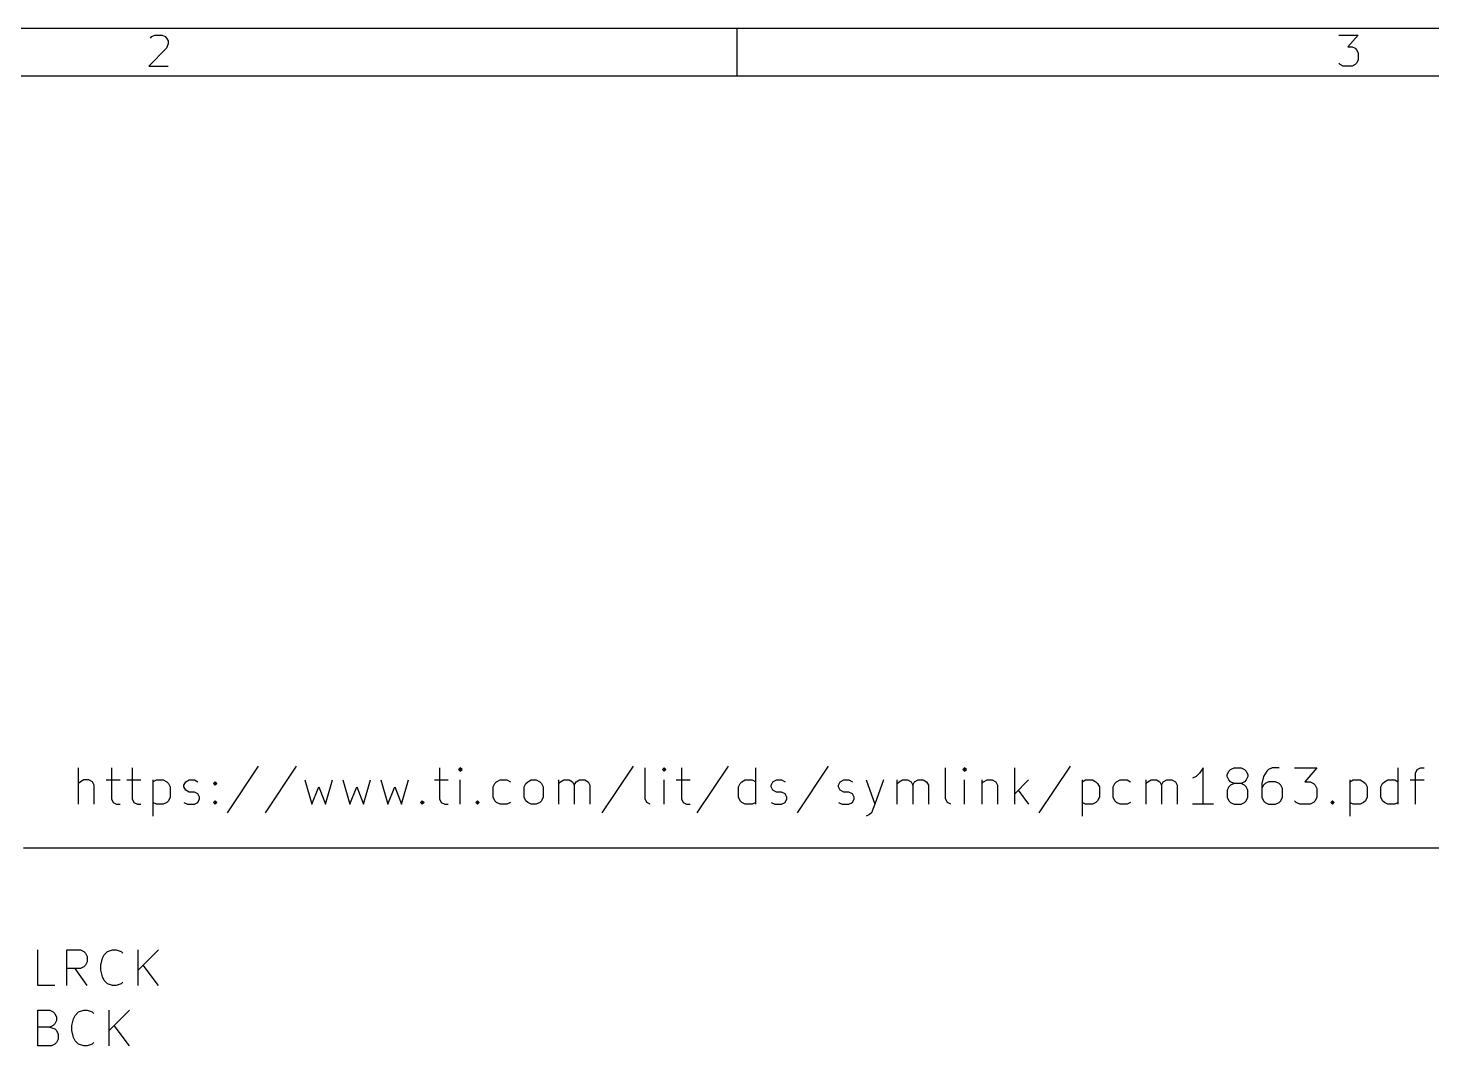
# Model space of a CAD drawing. Header units: millimetres. Extents: x 10 to 287, y -200 to -10.
# Drawn here: x 80.2 to 139.2, y -52.8 to -10 of the extents above; entities that cross this region are included whole.
import ezdxf

# ---------------------------------------------------------------- set-up
doc = ezdxf.new("R2010")
doc.units = ezdxf.units.MM
for name, color, linetype in [('GREENSIXTYFIVE', 129, 'CONTINUOUS'), ('MAGENTA', 214, 'CONTINUOUS'), ('RED', 14, 'CONTINUOUS')]:
    doc.layers.add(name, color=color, linetype=linetype)

msp = doc.modelspace()

# ---------------------------------------------------------------- linework, layer by layer
at = {"layer": 'GREENSIXTYFIVE', "linetype": 'CONTINUOUS'}
for p, q in [((80.6208, -50.2233), (80.6208, -48.7247)), ((81.834, -50.2233), (81.834, -48.7247)), ((81.834, -48.7247), (82.4049, -48.7247)), ((82.4049, -48.7247), (82.5476, -48.7961)), ((82.5476, -48.7961), (82.6189, -48.8674)), ((82.6189, -48.8674), (82.6903, -49.0102)), ((83.3326, -49.0815), (83.4039, -48.9388)), ((83.4039, -48.9388), (83.5466, -48.7961)), ((83.5466, -48.7961), (83.7607, -48.7247)), ((83.7607, -48.7247), (83.9035, -48.7247)), ((83.9035, -48.7247), (84.1175, -48.7961)), ((84.1175, -48.7961), (84.1889, -48.8674)), ((84.8312, -50.2233), (84.8312, -48.7247)), ((85.6875, -48.7247), (84.8312, -49.5811)), ((82.4049, -49.5097), (81.834, -49.5097)), ((82.6903, -50.2233), (82.1908, -49.5097)), ((82.5476, -49.4383), (82.4049, -49.5097)), ((82.6189, -49.367), (82.5476, -49.4383)), ((82.6903, -49.2242), (82.6189, -49.367)), ((82.6903, -49.0102), (82.6903, -49.2242)), ((83.2612, -49.367), (83.3326, -49.0815)), ((83.2612, -49.5811), (83.2612, -49.367)), ((85.6875, -50.2233), (85.0452, -49.367)), ((83.3326, -49.8665), (83.2612, -49.5811)), ((83.4039, -50.0092), (83.3326, -49.8665)), ((83.5466, -50.152), (83.4039, -50.0092)), ((84.1889, -50.0806), (84.1175, -50.152)), ((81.3344, -50.2233), (80.6208, -50.2233)), ((83.7607, -50.2233), (83.5466, -50.152)), ((83.9035, -50.2233), (83.7607, -50.2233)), ((84.1175, -50.152), (83.9035, -50.2233)), ((80.6208, -52.7633), (80.6208, -51.2647)), ((80.6208, -51.2647), (81.1203, -51.2647)), ((81.1203, -51.2647), (81.263, -51.3361)), ((82.3334, -51.3361), (82.5475, -51.2647)), ((82.5475, -51.2647), (82.6903, -51.2647)), ((82.6903, -51.2647), (82.9043, -51.3361)), ((83.618, -52.7633), (83.618, -51.2647)), ((84.4743, -51.2647), (83.618, -52.1211)), ((81.263, -51.907), (81.1203, -51.9783)), ((81.263, -51.3361), (81.3344, -51.4074)), ((81.3344, -51.8356), (81.263, -51.907)), ((81.3344, -51.4074), (81.4057, -51.5502)), ((81.4057, -51.6929), (81.3344, -51.8356)), ((81.4057, -51.5502), (81.4057, -51.6929)), ((82.048, -51.907), (82.1194, -51.6215)), ((82.048, -52.1211), (82.048, -51.907)), ((82.1194, -51.6215), (82.1907, -51.4788)), ((82.1907, -51.4788), (82.3334, -51.3361)), ((82.9043, -51.3361), (82.9757, -51.4074)), ((84.4743, -52.7633), (83.832, -51.907)), ((81.1203, -51.9783), (80.6208, -51.9783)), ((81.1203, -51.9783), (81.3344, -52.0497)), ((81.3344, -52.0497), (81.4057, -52.1211)), ((81.4057, -52.1211), (81.4771, -52.2638)), ((81.4771, -52.4779), (81.4057, -52.6206)), ((81.4771, -52.2638), (81.4771, -52.4779)), ((82.1194, -52.4065), (82.048, -52.1211)), ((82.1907, -52.5492), (82.1194, -52.4065)), ((81.1917, -52.7633), (80.6208, -52.7633)), ((81.3344, -52.692), (81.1917, -52.7633)), ((81.4057, -52.6206), (81.3344, -52.692)), ((82.3334, -52.692), (82.1907, -52.5492)), ((82.5475, -52.7633), (82.3334, -52.692)), ((82.6903, -52.7633), (82.5475, -52.7633)), ((82.9043, -52.692), (82.6903, -52.7633)), ((82.9757, -52.6206), (82.9043, -52.692))]:
    msp.add_line(p, q, dxfattribs=at)
at = {"layer": 'MAGENTA', "linetype": 'CONTINUOUS'}
for p, q in [((82.3319, -42.6049), (82.3319, -41.0809)), ((83.7108, -41.0809), (83.7108, -42.3872)), ((84.5817, -41.0809), (84.5817, -42.3872)), ((89.8795, -41.0084), (88.5732, -42.9678)), ((91.4761, -41.0084), (90.1698, -42.9678)), ((97.4996, -41.0809), (97.4996, -42.3872)), ((98.3705, -41.0809), (98.2979, -41.1535)), ((98.2979, -41.1535), (98.3705, -41.2261)), ((98.4431, -41.1535), (98.3705, -41.0809)), ((98.3705, -41.0809), (98.3705, -41.2261)), ((98.3705, -41.2261), (98.4431, -41.1535)), ((105.6277, -41.0084), (104.3214, -42.9678)), ((106.1357, -42.3872), (106.1357, -41.0809)), ((106.934, -41.0809), (106.8614, -41.1535)), ((106.8614, -41.1535), (106.934, -41.2261)), ((107.0066, -41.1535), (106.934, -41.0809)), ((106.934, -41.0809), (106.934, -41.2261)), ((106.934, -41.2261), (107.0066, -41.1535)), ((107.6597, -41.0809), (107.6597, -42.3872)), ((109.6192, -41.0084), (108.3129, -42.9678)), ((110.7804, -42.6049), (110.7804, -41.0809)), ((113.8284, -41.0084), (112.5221, -42.9678)), ((118.7632, -42.3872), (118.7632, -41.0809)), ((119.5615, -41.0809), (119.4889, -41.1535)), ((119.4889, -41.1535), (119.5615, -41.2261)), ((119.6341, -41.1535), (119.5615, -41.0809)), ((119.5615, -41.0809), (119.5615, -41.2261)), ((119.5615, -41.2261), (119.6341, -41.1535)), ((121.6661, -42.6049), (121.6661, -41.0809)), ((123.9884, -41.0084), (122.6821, -42.9678)), ((129.5765, -41.0809), (129.4313, -41.2986)), ((129.5765, -42.6049), (129.5765, -41.0809)), ((130.5924, -41.3712), (130.665, -41.2261)), ((130.665, -41.2261), (130.7376, -41.1535)), ((130.7376, -41.1535), (130.8827, -41.0809)), ((130.8827, -41.0809), (131.173, -41.0809)), ((131.173, -41.0809), (131.3182, -41.1535)), ((131.3182, -41.1535), (131.3907, -41.2261)), ((131.3907, -41.2261), (131.4633, -41.3712)), ((132.2616, -41.2261), (132.1164, -41.4438)), ((132.3341, -41.1535), (132.2616, -41.2261)), ((132.4793, -41.0809), (132.3341, -41.1535)), ((132.7696, -41.0809), (132.4793, -41.0809)), ((133.4227, -41.0809), (134.3661, -41.0809)), ((134.3661, -41.0809), (133.8581, -41.6615)), ((137.777, -42.6049), (137.777, -41.0809)), ((138.5027, -41.2986), (138.5753, -41.1535)), ((138.5753, -41.1535), (138.7204, -41.0809)), ((138.7204, -41.0809), (138.8656, -41.0809)), ((82.4045, -41.6615), (82.3319, -41.7341)), ((82.5496, -41.5889), (82.4045, -41.6615)), ((82.7673, -41.5889), (82.5496, -41.5889)), ((82.9125, -41.6615), (82.7673, -41.5889)), ((82.9851, -41.8066), (82.9125, -41.6615)), ((82.9851, -42.6049), (82.9851, -41.8066)), ((83.4931, -41.5889), (84.0737, -41.5889)), ((84.364, -41.5889), (84.9446, -41.5889)), ((85.4526, -41.5889), (85.4526, -43.1129)), ((85.4526, -41.6615), (85.5978, -41.5889)), ((85.5978, -41.5889), (85.888, -41.5889)), ((85.888, -41.5889), (86.0332, -41.6615)), ((86.0332, -41.6615), (86.1058, -41.7341)), ((86.1058, -41.7341), (86.1783, -41.8792)), ((86.1783, -41.8792), (86.1783, -42.3146)), ((86.7589, -41.8066), (86.8315, -41.6615)), ((86.7589, -41.8792), (86.7589, -41.8066)), ((86.8315, -42.0244), (86.7589, -41.8792)), ((86.8315, -41.6615), (86.9767, -41.5889)), ((86.9767, -41.5889), (87.1944, -41.5889)), ((87.1944, -41.5889), (87.3395, -41.6615)), ((87.9926, -41.7341), (88.0652, -41.6615)), ((88.0652, -41.8066), (87.9926, -41.7341)), ((88.0652, -41.6615), (88.1378, -41.7341)), ((88.0652, -41.6615), (88.0652, -41.8066)), ((88.1378, -41.7341), (88.0652, -41.8066)), ((91.839, -41.5889), (92.1293, -42.6049)), ((92.1293, -42.6049), (92.4195, -41.8792)), ((92.4195, -41.8792), (92.7098, -42.6049)), ((92.7098, -42.6049), (93.0001, -41.5889)), ((93.4356, -41.5889), (93.7259, -42.6049)), ((93.7259, -42.6049), (94.0161, -41.8792)), ((94.0161, -41.8792), (94.3064, -42.6049)), ((94.3064, -42.6049), (94.5967, -41.5889)), ((95.0322, -41.5889), (95.3225, -42.6049)), ((95.3225, -42.6049), (95.6127, -41.8792)), ((95.6127, -41.8792), (95.903, -42.6049)), ((95.903, -42.6049), (96.1933, -41.5889)), ((97.2819, -41.5889), (97.8625, -41.5889)), ((98.3705, -42.6049), (98.3705, -41.5889)), ((99.7493, -41.8792), (99.8219, -41.7341)), ((99.7493, -42.3146), (99.7493, -41.8792)), ((99.8219, -41.7341), (99.8945, -41.6615)), ((99.8945, -41.6615), (100.0396, -41.5889)), ((100.0396, -41.5889), (100.3299, -41.5889)), ((100.3299, -41.5889), (100.4751, -41.6615)), ((101.0556, -41.8792), (101.1282, -41.7341)), ((101.0556, -42.3146), (101.0556, -41.8792)), ((101.1282, -41.7341), (101.2008, -41.6615)), ((101.2008, -41.6615), (101.3459, -41.5889)), ((101.3459, -41.5889), (101.5636, -41.5889)), ((101.5636, -41.5889), (101.7088, -41.6615)), ((101.7088, -41.6615), (101.7814, -41.7341)), ((101.7814, -41.7341), (101.8539, -41.8792)), ((101.8539, -41.8792), (101.8539, -42.3146)), ((102.5071, -42.6049), (102.5071, -41.5889)), ((102.5071, -41.7341), (102.5797, -41.6615)), ((102.5797, -41.6615), (102.7248, -41.5889)), ((102.7248, -41.5889), (102.9425, -41.5889)), ((102.9425, -41.5889), (103.0877, -41.6615)), ((103.0877, -41.6615), (103.1603, -41.8066)), ((103.1603, -41.8066), (103.2328, -41.6615)), ((103.1603, -41.8066), (103.1603, -42.6049)), ((103.2328, -41.6615), (103.378, -41.5889)), ((103.378, -41.5889), (103.5957, -41.5889)), ((103.5957, -41.5889), (103.7408, -41.6615)), ((103.7408, -41.6615), (103.8134, -41.8066)), ((103.8134, -41.8066), (103.8134, -42.6049)), ((106.934, -42.6049), (106.934, -41.5889)), ((107.442, -41.5889), (108.0226, -41.5889)), ((110.0546, -41.8792), (110.1272, -41.7341)), ((110.0546, -42.3146), (110.0546, -41.8792)), ((110.1272, -41.7341), (110.1998, -41.6615)), ((110.1998, -41.6615), (110.3449, -41.5889)), ((110.3449, -41.5889), (110.6352, -41.5889)), ((110.6352, -41.5889), (110.7804, -41.6615)), ((111.4335, -41.8066), (111.5061, -41.6615)), ((111.4335, -41.8792), (111.4335, -41.8066)), ((111.5061, -42.0244), (111.4335, -41.8792)), ((111.5061, -41.6615), (111.6513, -41.5889)), ((111.6513, -41.5889), (111.869, -41.5889)), ((111.869, -41.5889), (112.0141, -41.6615)), ((114.2638, -41.8066), (114.3364, -41.6615)), ((114.2638, -41.8792), (114.2638, -41.8066)), ((114.3364, -42.0244), (114.2638, -41.8792)), ((114.3364, -41.6615), (114.4816, -41.5889)), ((114.4816, -41.5889), (114.6993, -41.5889)), ((114.6993, -41.5889), (114.8444, -41.6615)), ((115.425, -41.5889), (115.7878, -42.6049)), ((116.1507, -41.5889), (115.7878, -42.6049)), ((116.7312, -42.6049), (116.7312, -41.5889)), ((116.7312, -41.7341), (116.8038, -41.6615)), ((116.8038, -41.6615), (116.9489, -41.5889)), ((116.9489, -41.5889), (117.1666, -41.5889)), ((117.1666, -41.5889), (117.3118, -41.6615)), ((117.3118, -41.6615), (117.3844, -41.8066)), ((117.3844, -41.8066), (117.4569, -41.6615)), ((117.3844, -41.8066), (117.3844, -42.6049)), ((117.4569, -41.6615), (117.6021, -41.5889)), ((117.6021, -41.5889), (117.8198, -41.5889)), ((117.8198, -41.5889), (117.9649, -41.6615)), ((117.9649, -41.6615), (118.0375, -41.8066)), ((118.0375, -41.8066), (118.0375, -42.6049)), ((119.5615, -42.6049), (119.5615, -41.5889)), ((120.2872, -41.5889), (120.2872, -42.6049)), ((120.2872, -41.7341), (120.3598, -41.6615)), ((120.3598, -41.6615), (120.5049, -41.5889)), ((120.5049, -41.5889), (120.7226, -41.5889)), ((120.7226, -41.5889), (120.8678, -41.6615)), ((120.8678, -41.6615), (120.9404, -41.8066)), ((120.9404, -41.8066), (120.9404, -42.6049)), ((122.2467, -41.5889), (121.6661, -42.1695)), ((124.4964, -41.5889), (124.4964, -43.1129)), ((124.4964, -41.6615), (124.6416, -41.5889)), ((124.6416, -41.5889), (124.9318, -41.5889)), ((124.9318, -41.5889), (125.077, -41.6615)), ((125.077, -41.6615), (125.1496, -41.7341)), ((125.1496, -41.7341), (125.2221, -41.8792)), ((125.2221, -41.8792), (125.2221, -42.3146)), ((125.8027, -41.8792), (125.8753, -41.7341)), ((125.8027, -42.3146), (125.8027, -41.8792)), ((125.8753, -41.7341), (125.9479, -41.6615)), ((125.9479, -41.6615), (126.093, -41.5889)), ((126.093, -41.5889), (126.3833, -41.5889)), ((126.3833, -41.5889), (126.5285, -41.6615)), ((127.1816, -42.6049), (127.1816, -41.5889)), ((127.1816, -41.7341), (127.2542, -41.6615)), ((127.2542, -41.6615), (127.3993, -41.5889)), ((127.3993, -41.5889), (127.617, -41.5889)), ((127.617, -41.5889), (127.7622, -41.6615)), ((127.7622, -41.6615), (127.8348, -41.8066)), ((127.8348, -41.8066), (127.9073, -41.6615)), ((127.8348, -41.8066), (127.8348, -42.6049)), ((127.9073, -41.6615), (128.0525, -41.5889)), ((128.0525, -41.5889), (128.2702, -41.5889)), ((128.2702, -41.5889), (128.4153, -41.6615)), ((128.4153, -41.6615), (128.4879, -41.8066)), ((128.4879, -41.8066), (128.4879, -42.6049)), ((129.2862, -41.4438), (129.141, -41.5164)), ((129.4313, -41.2986), (129.2862, -41.4438)), ((130.5924, -41.4438), (130.5924, -41.3712)), ((130.665, -41.5889), (130.5924, -41.4438)), ((130.665, -41.8792), (130.5924, -42.0244)), ((130.7376, -41.6615), (130.665, -41.5889)), ((130.7376, -41.8066), (130.665, -41.8792)), ((130.8827, -41.7341), (130.7376, -41.6615)), ((130.8827, -41.7341), (130.7376, -41.8066)), ((131.173, -41.7341), (130.8827, -41.7341)), ((131.3182, -41.6615), (131.173, -41.7341)), ((131.3182, -41.8066), (131.173, -41.7341)), ((131.3907, -41.5889), (131.3182, -41.6615)), ((131.3907, -41.8792), (131.3182, -41.8066)), ((131.4633, -41.4438), (131.3907, -41.5889)), ((131.4633, -42.0244), (131.3907, -41.8792)), ((131.4633, -41.3712), (131.4633, -41.4438)), ((132.1164, -41.4438), (132.0438, -41.7341)), ((132.0438, -41.7341), (132.0438, -42.3146)), ((132.1164, -41.8066), (132.0438, -41.9518)), ((132.189, -41.7341), (132.1164, -41.8066)), ((132.3341, -41.6615), (132.189, -41.7341)), ((132.6244, -41.6615), (132.3341, -41.6615)), ((132.7696, -41.7341), (132.6244, -41.6615)), ((132.8421, -41.8066), (132.7696, -41.7341)), ((132.9147, -41.9518), (132.8421, -41.8066)), ((133.8581, -41.6615), (134.0758, -41.6615)), ((134.0758, -41.6615), (134.221, -41.7341)), ((134.221, -41.7341), (134.2935, -41.8066)), ((134.2935, -41.8066), (134.3661, -41.9518)), ((135.7449, -41.5889), (135.7449, -43.1129)), ((135.7449, -41.6615), (135.8901, -41.5889)), ((135.8901, -41.5889), (136.1803, -41.5889)), ((136.1803, -41.5889), (136.3255, -41.6615)), ((136.3255, -41.6615), (136.3981, -41.7341)), ((136.3981, -41.7341), (136.4706, -41.8792)), ((136.4706, -41.8792), (136.4706, -42.3146)), ((137.0512, -41.8792), (137.1238, -41.7341)), ((137.0512, -42.3146), (137.0512, -41.8792)), ((137.1238, -41.7341), (137.1964, -41.6615)), ((137.1964, -41.6615), (137.3415, -41.5889)), ((137.3415, -41.5889), (137.6318, -41.5889)), ((137.6318, -41.5889), (137.777, -41.6615)), ((138.285, -41.5889), (138.8656, -41.5889)), ((138.5027, -42.6049), (138.5027, -41.2986)), ((83.7108, -42.3872), (83.7834, -42.5324)), ((84.5817, -42.3872), (84.6543, -42.5324)), ((86.1058, -42.4598), (86.0332, -42.5324)), ((86.1783, -42.3146), (86.1058, -42.4598)), ((86.9767, -42.0969), (86.8315, -42.0244)), ((87.1944, -42.0969), (86.9767, -42.0969)), ((87.3395, -42.1695), (87.1944, -42.0969)), ((87.4121, -42.3146), (87.3395, -42.1695)), ((87.3395, -42.5324), (87.4121, -42.3872)), ((87.4121, -42.3872), (87.4121, -42.3146)), ((87.9926, -42.5324), (88.0652, -42.4598)), ((88.0652, -42.4598), (88.1378, -42.5324)), ((88.0652, -42.4598), (88.0652, -42.6049)), ((96.7013, -42.5324), (96.7739, -42.4598)), ((96.7739, -42.4598), (96.8465, -42.5324)), ((96.7739, -42.4598), (96.7739, -42.6049)), ((97.4996, -42.3872), (97.5722, -42.5324)), ((99.0236, -42.5324), (99.0962, -42.4598)), ((99.0962, -42.4598), (99.1688, -42.5324)), ((99.0962, -42.4598), (99.0962, -42.6049)), ((99.8219, -42.4598), (99.7493, -42.3146)), ((99.8945, -42.5324), (99.8219, -42.4598)), ((101.1282, -42.4598), (101.0556, -42.3146)), ((101.2008, -42.5324), (101.1282, -42.4598)), ((101.7814, -42.4598), (101.7088, -42.5324)), ((101.8539, -42.3146), (101.7814, -42.4598)), ((106.2083, -42.5324), (106.1357, -42.3872)), ((107.6597, -42.3872), (107.7323, -42.5324)), ((110.1272, -42.4598), (110.0546, -42.3146)), ((110.1998, -42.5324), (110.1272, -42.4598)), ((111.6513, -42.0969), (111.5061, -42.0244)), ((111.869, -42.0969), (111.6513, -42.0969)), ((112.0141, -42.1695), (111.869, -42.0969)), ((112.0867, -42.3146), (112.0141, -42.1695)), ((112.0141, -42.5324), (112.0867, -42.3872)), ((112.0867, -42.3872), (112.0867, -42.3146)), ((114.4816, -42.0969), (114.3364, -42.0244)), ((114.6993, -42.0969), (114.4816, -42.0969)), ((114.8444, -42.1695), (114.6993, -42.0969)), ((114.917, -42.3146), (114.8444, -42.1695)), ((114.8444, -42.5324), (114.917, -42.3872)), ((114.917, -42.3872), (114.917, -42.3146)), ((118.8358, -42.5324), (118.7632, -42.3872)), ((121.8113, -42.0244), (122.2467, -42.6049)), ((125.1496, -42.4598), (125.077, -42.5324)), ((125.2221, -42.3146), (125.1496, -42.4598)), ((125.8753, -42.4598), (125.8027, -42.3146)), ((125.9479, -42.5324), (125.8753, -42.4598)), ((130.5924, -42.0244), (130.5924, -42.3146)), ((130.5924, -42.3146), (130.665, -42.4598)), ((130.665, -42.4598), (130.7376, -42.5324)), ((131.3182, -42.5324), (131.3907, -42.4598)), ((131.3907, -42.4598), (131.4633, -42.3146)), ((131.4633, -42.3146), (131.4633, -42.0244)), ((132.0438, -42.3146), (132.1164, -42.4598)), ((132.1164, -42.4598), (132.189, -42.5324)), ((132.7696, -42.5324), (132.8421, -42.4598)), ((132.8421, -42.4598), (132.9147, -42.3146)), ((132.9147, -42.3146), (132.9147, -41.9518)), ((133.4952, -42.5324), (133.4227, -42.4598)), ((134.2935, -42.4598), (134.221, -42.5324)), ((134.3661, -42.3146), (134.2935, -42.4598)), ((134.3661, -41.9518), (134.3661, -42.3146)), ((134.9466, -42.5324), (135.0192, -42.4598)), ((135.0192, -42.4598), (135.0918, -42.5324)), ((135.0192, -42.4598), (135.0192, -42.6049)), ((136.3981, -42.4598), (136.3255, -42.5324)), ((136.4706, -42.3146), (136.3981, -42.4598)), ((137.1238, -42.4598), (137.0512, -42.3146)), ((137.1964, -42.5324), (137.1238, -42.4598)), ((83.7834, -42.5324), (83.9285, -42.6049)), ((83.9285, -42.6049), (84.0737, -42.6049)), ((84.6543, -42.5324), (84.7994, -42.6049)), ((84.7994, -42.6049), (84.9446, -42.6049)), ((85.5978, -42.6049), (85.4526, -42.5324)), ((85.888, -42.6049), (85.5978, -42.6049)), ((86.0332, -42.5324), (85.888, -42.6049)), ((86.7589, -42.5324), (86.9041, -42.6049)), ((86.9041, -42.6049), (87.1944, -42.6049)), ((87.1944, -42.6049), (87.3395, -42.5324)), ((88.0652, -42.6049), (87.9926, -42.5324)), ((88.1378, -42.5324), (88.0652, -42.6049)), ((96.7739, -42.6049), (96.7013, -42.5324)), ((96.8465, -42.5324), (96.7739, -42.6049)), ((97.5722, -42.5324), (97.7173, -42.6049)), ((97.7173, -42.6049), (97.8625, -42.6049)), ((99.0962, -42.6049), (99.0236, -42.5324)), ((99.1688, -42.5324), (99.0962, -42.6049)), ((100.0396, -42.6049), (99.8945, -42.5324)), ((100.3299, -42.6049), (100.0396, -42.6049)), ((100.4751, -42.5324), (100.3299, -42.6049)), ((101.3459, -42.6049), (101.2008, -42.5324)), ((101.5636, -42.6049), (101.3459, -42.6049)), ((101.7088, -42.5324), (101.5636, -42.6049)), ((106.3534, -42.6049), (106.2083, -42.5324)), ((107.7323, -42.5324), (107.8774, -42.6049)), ((107.8774, -42.6049), (108.0226, -42.6049)), ((110.3449, -42.6049), (110.1998, -42.5324)), ((110.6352, -42.6049), (110.3449, -42.6049)), ((110.7804, -42.5324), (110.6352, -42.6049)), ((111.4335, -42.5324), (111.5787, -42.6049)), ((111.5787, -42.6049), (111.869, -42.6049)), ((111.869, -42.6049), (112.0141, -42.5324)), ((114.2638, -42.5324), (114.409, -42.6049)), ((114.409, -42.6049), (114.6993, -42.6049)), ((114.6993, -42.6049), (114.8444, -42.5324)), ((115.5701, -43.0404), (115.425, -43.1129)), ((115.6427, -42.9678), (115.5701, -43.0404)), ((115.7878, -42.6049), (115.6427, -42.9678)), ((118.9809, -42.6049), (118.8358, -42.5324)), ((124.6416, -42.6049), (124.4964, -42.5324)), ((124.9318, -42.6049), (124.6416, -42.6049)), ((125.077, -42.5324), (124.9318, -42.6049)), ((126.093, -42.6049), (125.9479, -42.5324)), ((126.3833, -42.6049), (126.093, -42.6049)), ((126.5285, -42.5324), (126.3833, -42.6049)), ((130.0119, -42.6049), (129.141, -42.6049)), ((130.7376, -42.5324), (130.8827, -42.6049)), ((130.8827, -42.6049), (131.173, -42.6049)), ((131.173, -42.6049), (131.3182, -42.5324)), ((132.189, -42.5324), (132.3341, -42.6049)), ((132.3341, -42.6049), (132.6244, -42.6049)), ((132.6244, -42.6049), (132.7696, -42.5324)), ((133.6404, -42.6049), (133.4952, -42.5324)), ((134.0758, -42.6049), (133.6404, -42.6049)), ((134.221, -42.5324), (134.0758, -42.6049)), ((135.0192, -42.6049), (134.9466, -42.5324)), ((135.0918, -42.5324), (135.0192, -42.6049)), ((135.8901, -42.6049), (135.7449, -42.5324)), ((136.1803, -42.6049), (135.8901, -42.6049)), ((136.3255, -42.5324), (136.1803, -42.6049)), ((137.3415, -42.6049), (137.1964, -42.5324)), ((137.6318, -42.6049), (137.3415, -42.6049)), ((137.777, -42.5324), (137.6318, -42.6049))]:
    msp.add_line(p, q, dxfattribs=at)
at = {"layer": 'RED', "linetype": 'CONTINUOUS'}
for p, q in [((10, -10), (287.0022, -10)), ((110, -12), (110, -10)), ((85.3462, -10.4175), (85.4081, -10.3556)), ((85.4081, -10.3556), (85.5319, -10.2937)), ((85.5319, -10.2937), (85.8414, -10.2937)), ((85.8414, -10.2937), (85.9652, -10.3556)), ((85.9652, -10.3556), (86.0271, -10.4175)), ((86.0271, -10.4175), (86.089, -10.5413)), ((86.089, -10.5413), (86.089, -10.6651)), ((135.2843, -10.2937), (136.089, -10.2937)), ((136.089, -10.2937), (135.6557, -10.7889)), ((86.0271, -10.8508), (85.2843, -11.5937)), ((86.089, -10.6651), (86.0271, -10.8508)), ((135.6557, -10.7889), (135.8414, -10.7889)), ((135.8414, -10.7889), (135.9652, -10.8508)), ((135.9652, -10.8508), (136.0271, -10.9127)), ((136.0271, -10.9127), (136.089, -11.0365)), ((136.089, -11.0365), (136.089, -11.346)), ((85.2843, -11.5937), (86.089, -11.5937)), ((135.3462, -11.5318), (135.2843, -11.4698)), ((135.47, -11.5937), (135.3462, -11.5318)), ((135.8414, -11.5937), (135.47, -11.5937)), ((135.9652, -11.5318), (135.8414, -11.5937)), ((136.0271, -11.4698), (135.9652, -11.5318)), ((136.089, -11.346), (136.0271, -11.4698)), ((12, -12), (285.0022, -12)), ((146.05, -44.45), (80.01, -44.45))]:
    msp.add_line(p, q, dxfattribs=at)

doc.saveas('drawing.dxf')
